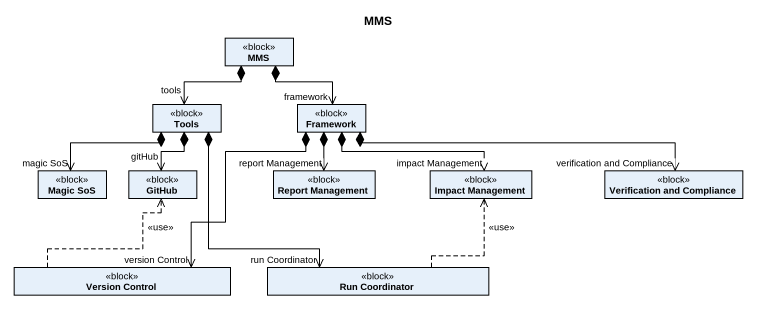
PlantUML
@startuml
title MMS
hide circle
hide empty members
class MMS <<block>>
class Tools <<block>>
class Framework <<block>>
class "Magic SoS" as Magic_SoS <<block>>
class GitHub <<block>>
class "Report Management" as Report_Management <<block>>
class "Impact Management" as Impact_Management <<block>>
class "Verification and Compliance" as Verification_and_Compliance <<block>>
class "Version Control" as Version_Control <<block>>
class "Run Coordinator" as Run_Coordinator <<block>>
MMS *--> "tools" Tools
MMS *--> "framework" Framework
Tools *-left-> "magic SoS" Magic_SoS
Tools *--> "gitHub" GitHub
Tools *--> "run Coordinator" Run_Coordinator
Framework *--> "report Management" Report_Management
Framework *-right-> "impact Management" Impact_Management
Framework *-right-> "verification and Compliance" Verification_and_Compliance
Framework *--> "version Control" Version_Control
Version_Control .up.> GitHub : <<use>>
Run_Coordinator .up.> Impact_Management : <<use>>
@enduml
